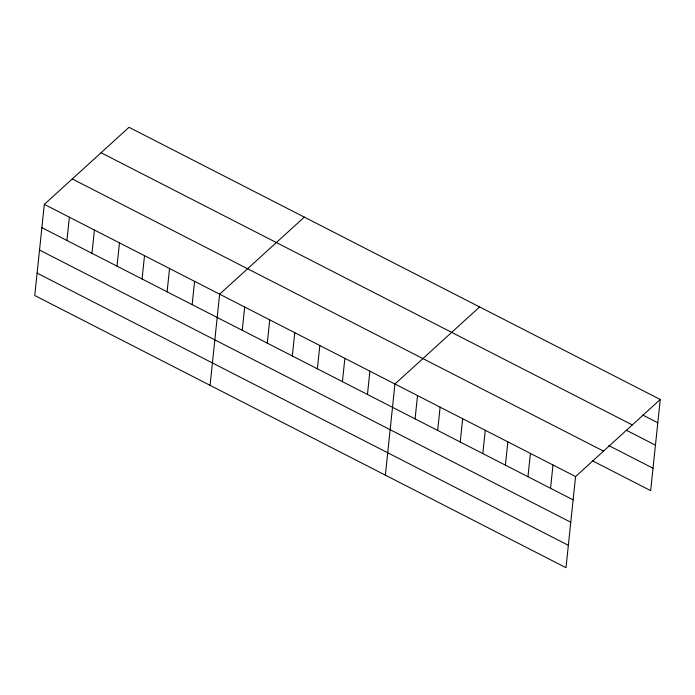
<?xml version="1.0" encoding="UTF-8"?>
<svg xmlns="http://www.w3.org/2000/svg" width="695" height="695" viewBox="0 0 695 695"><rect width="100%" height="100%" fill="white"/><g stroke="black" fill="none" stroke-linecap="round" stroke-linejoin="round"><path stroke-width="1.04" d="M44.332 204.365L34.75 295.514L565.991 567.702L575.573 476.561L660.25 399.486L129.009 127.298L44.332 204.365L575.573 476.561M66.929 240.479L69.378 217.205M91.975 253.31L94.416 230.036M117.012 266.142L119.462 242.868M142.058 278.973L144.508 255.699M167.104 291.804L169.554 268.531M192.15 304.645L194.591 281.362M210.064 385.334L219.637 294.193L304.314 217.118M242.234 330.307L244.683 307.025M267.28 343.139L269.73 319.856M292.326 355.97L294.776 332.688M317.372 368.802L319.813 345.519M342.418 381.633L344.859 358.351M367.455 394.465L369.905 371.182M385.369 475.163L394.951 384.014L479.628 306.938M415.08 418.859L417.53 395.585M437.659 430.431L440.109 407.148M460.238 442.003L462.679 418.72M482.817 453.566L485.258 430.283M505.395 465.137L507.836 441.855M527.965 476.701L530.415 453.427M550.544 488.272L552.994 464.99M660.25 399.486L650.668 490.635L592.349 460.75M642.753 415.054L657.8 422.769M101.062 152.726L632.302 424.923M626.291 430.222L655.446 445.165M608.811 445.582L653.022 468.239M72.271 178.936L603.512 451.125M41.882 227.647L573.123 499.844M39.528 250.044L570.769 522.232M37.104 273.118L568.345 545.306"/></g></svg>
